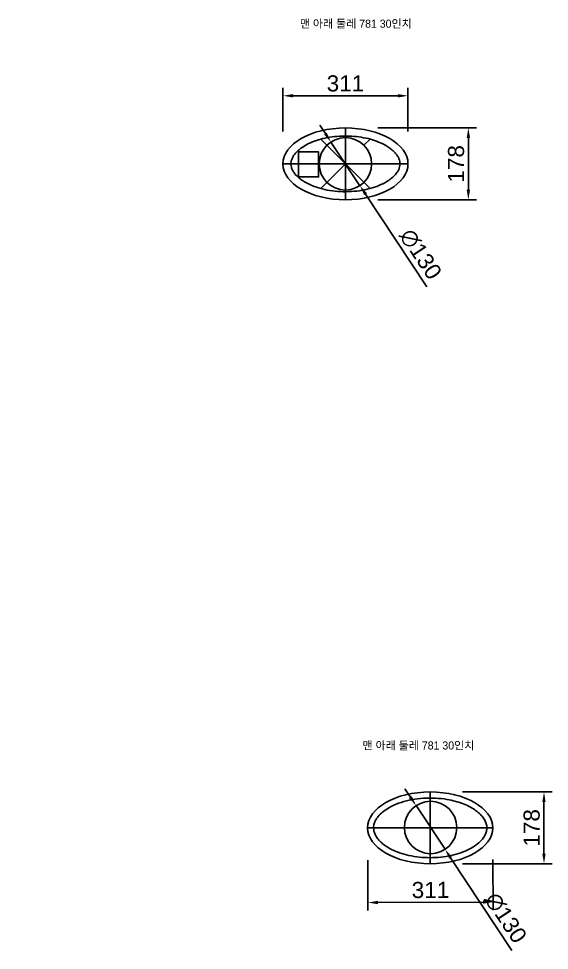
# Model space of a CAD drawing. Header units: millimetres. Extents: x -281 to 18273, y 674 to 20387.
# Drawn here: x 8669 to 9986, y 767 to 3079 of the extents above; entities that cross this region are included whole.
import ezdxf

# ---------------------------------------------------------------- set-up
doc = ezdxf.new("R2010")
doc.units = ezdxf.units.MM
doc.header["$PDMODE"] = 35
doc.header["$PDSIZE"] = 5
doc.layers.add('도면층1', color=70, linetype='Continuous')
doc.layers.add('도면층4', color=50, linetype='Continuous')
doc.styles.get("Standard").update_dxf_attribs({"font": 'arial.ttf'})
doc.dimstyles.new('이연주', dxfattribs={"dimscale": 10, "dimtxt": 4, "dimasz": 2.5, "dimexe": 2, "dimexo": 8, "dimgap": 1, "dimtad": 1, "dimdec": 0, "dimtxsty": 'Standard', "dimcen": 0, "dimclrd": 1, "dimclre": 1, "dimclrt": 2, "dimadec": 0, "dimazin": 0, "dimtfac": 1, "dimtdec": 0, "dimtmove": 0, "dimatfit": 3, "dimfxl": 1, "dimarcsym": 0})

# ---------------------------------------------------------------- blocks, each defined once
blk = doc.blocks.new('*D218')
at = {"color": 1, "lineweight": -2, "transparency": 16777216}
for p, q in [((9324.7, 2798.6), (9324.7, 2907.5)), ((9635.2, 2798.6), (9635.2, 2907.5)), ((9349.7, 2887.5), (9610.2, 2887.5))]:
    blk.add_line(p, q, dxfattribs=at)
at = {"color": 1, "transparency": 16777216}
for points in [[(9349.7, 2891.7), (9349.7, 2883.4), (9324.7, 2887.5)], [(9610.2, 2891.7), (9610.2, 2883.4), (9635.2, 2887.5)]]:
    blk.add_solid(points, dxfattribs=at)
at = {"layer": 'Defpoints', "color": 0, "transparency": 16777216}
for p in [(9635.2, 2887.5), (9324.7, 2718.6), (9635.2, 2718.6)]:
    blk.add_point(p, dxfattribs=at)
at = {"color": 2, "transparency": 16777216, "insert": (9480, 2918), "char_height": 40, "attachment_point": 5}
blk.add_mtext('311', dxfattribs=at)
blk = doc.blocks.new('*D219')
at = {"color": 1, "lineweight": -2, "transparency": 16777216}
for p, q in [((9560, 2807.7), (9805, 2807.7)), ((9785, 2782.7), (9785, 2654.5)), ((9560, 2629.5), (9805, 2629.5))]:
    blk.add_line(p, q, dxfattribs=at)
at = {"color": 1, "transparency": 16777216}
for points in [[(9780.8, 2782.7), (9789.2, 2782.7), (9785, 2807.7)], [(9780.8, 2654.5), (9789.2, 2654.5), (9785, 2629.5)]]:
    blk.add_solid(points, dxfattribs=at)
at = {"layer": 'Defpoints', "color": 0, "transparency": 16777216}
for p in [(9480, 2807.7), (9480, 2629.5), (9785, 2629.5)]:
    blk.add_point(p, dxfattribs=at)
at = {"color": 2, "transparency": 16777216, "insert": (9754.6, 2718.6), "char_height": 40, "attachment_point": 5, "rotation": 90}
blk.add_mtext('178', dxfattribs=at)
blk = doc.blocks.new('*D221')
at = {"color": 1, "lineweight": -2, "transparency": 16777216}
for p, q in [((9430.3, 2793.6), (9416.5, 2814.5)), ((9444.1, 2772.8), (9515.9, 2664.4)), ((9682, 2413.7), (9529.7, 2643.6))]:
    blk.add_line(p, q, dxfattribs=at)
at = {"color": 1, "transparency": 16777216}
for points in [[(9433.7, 2795.9), (9426.8, 2791.3), (9444.1, 2772.8)], [(9533.2, 2645.9), (9526.2, 2641.3), (9515.9, 2664.4)]]:
    blk.add_solid(points, dxfattribs=at)
at = {"layer": 'Defpoints', "color": 0, "transparency": 16777216}
for p in [(9444.1, 2772.8), (9515.9, 2664.4)]:
    blk.add_point(p, dxfattribs=at)
at = {"color": 2, "transparency": 16777216, "insert": (9666.4, 2494.4), "char_height": 40, "attachment_point": 5, "rotation": 303.5289}
blk.add_mtext('∅130', dxfattribs=at)
blk = doc.blocks.new('*D222')
at = {"color": 1, "lineweight": -2, "transparency": 16777216}
for p, q in [((13123.3, 2774.9), (13111.4, 2796.8)), ((13135.3, 2752.9), (13197.5, 2638.8)), ((13312.8, 2427), (13209.5, 2616.8)), ((9770.3, 1160), (9992.7, 1160)), ((9972.7, 1135), (9972.7, 1007)), ((9770.3, 982), (9992.7, 982))]:
    blk.add_line(p, q, dxfattribs=at)
at = {"color": 1, "transparency": 16777216}
for points in [[(13127, 2776.9), (13119.7, 2772.9), (13135.3, 2752.9)], [(13213.1, 2618.8), (13205.8, 2614.8), (13197.5, 2638.8)], [(9968.5, 1135), (9976.8, 1135), (9972.7, 1160)], [(9968.5, 1007), (9976.8, 1007), (9972.7, 982)]]:
    blk.add_solid(points, dxfattribs=at)
at = {"layer": 'Defpoints', "color": 0, "transparency": 16777216}
for p in [(13135.3, 2752.9), (13197.5, 2638.8), (9690.3, 1160), (9690.3, 982), (9972.7, 982)]:
    blk.add_point(p, dxfattribs=at)
at = {"color": 2, "transparency": 16777216, "char_height": 40, "attachment_point": 5}
for s, insert, rotation in [('∅130', (13304.2, 2508.8), 298.5804), ('178', (9942.2, 1071), 90)]:
    blk.add_mtext(s, dxfattribs=dict(at, insert=insert, rotation=rotation))
blk = doc.blocks.new('*D223')
at = {"color": 1, "lineweight": -2, "transparency": 16777216}
for p, q in [((12503.2, 2763.1), (12491.4, 2785.1)), ((12514.9, 2741), (12585.7, 2608.8)), ((12698.2, 2398.1), (12597.4, 2586.7)), ((9535.2, 990.7), (9535.7, 865.6)), ((9846.1, 992.1), (9846.7, 867)), ((9821.6, 886.9), (9560.6, 885.7))]:
    blk.add_line(p, q, dxfattribs=at)
at = {"color": 1, "transparency": 16777216}
for points in [[(12506.8, 2765.1), (12499.5, 2761.1), (12514.9, 2741)], [(12601.1, 2588.7), (12593.8, 2584.7), (12585.7, 2608.8)], [(9560.6, 889.9), (9560.7, 881.5), (9535.6, 885.6)], [(9821.6, 891), (9821.6, 882.7), (9846.6, 887)]]:
    blk.add_solid(points, dxfattribs=at)
at = {"layer": 'Defpoints', "color": 0, "transparency": 16777216}
for p in [(12514.9, 2741), (12585.7, 2608.8), (9534.8, 1070.7), (9845.8, 1072.1), (9535.6, 885.6)]:
    blk.add_point(p, dxfattribs=at)
at = {"color": 2, "transparency": 16777216, "char_height": 40, "attachment_point": 5}
for s, insert, rotation in [('∅150', (12690.3, 2479.9), 298.1252), ('311', (9691, 916.7), 0.2589)]:
    blk.add_mtext(s, dxfattribs=dict(at, insert=insert, rotation=rotation))
blk = doc.blocks.new('*D235')
at = {"color": 1, "lineweight": -2, "transparency": 16777216}
for p, q in [((274.9, 2767.5), (274.9, 2876.4)), ((596, 2767.5), (596, 2876.4)), ((299.9, 2856.4), (571, 2856.4)), ((13423.5, 1167.5), (13640.2, 1167.5)), ((13620.2, 1142.5), (13620.2, 1019.7)), ((13423.5, 994.7), (13640.2, 994.7))]:
    blk.add_line(p, q, dxfattribs=at)
at = {"color": 1, "transparency": 16777216}
for points in [[(299.9, 2860.6), (299.9, 2852.2), (274.9, 2856.4)], [(571, 2860.6), (571, 2852.2), (596, 2856.4)], [(13616, 1142.5), (13624.3, 1142.5), (13620.2, 1167.5)], [(13616, 1019.7), (13624.3, 1019.7), (13620.2, 994.7)]]:
    blk.add_solid(points, dxfattribs=at)
at = {"layer": 'Defpoints', "color": 0, "transparency": 16777216}
for p in [(596, 2856.4), (274.9, 2687.5), (596, 2687.5), (13343.5, 1167.5), (13343.5, 994.7), (13620.2, 994.7)]:
    blk.add_point(p, dxfattribs=at)
at = {"color": 2, "transparency": 16777216, "insert": (435.4, 2886.8), "char_height": 40, "attachment_point": 5}
blk.add_mtext('321', dxfattribs=at)
at = {"color": 2, "transparency": 16777216, "insert": (13589.7, 1081.1), "char_height": 40, "attachment_point": 5, "rotation": 90}
blk.add_mtext('173', dxfattribs=at)
blk = doc.blocks.new('*D244')
at = {"color": 1, "lineweight": -2, "transparency": 16777216}
for p, q in [((-57.2, 2794.7), (136.8, 2794.7)), ((116.8, 2625.8), (116.8, 2769.7)), ((-57.2, 2600.8), (136.8, 2600.8)), ((10354.7, 1165.9), (10342.8, 1187.9)), ((10366.5, 1143.9), (10437.5, 1011.7)), ((10547.5, 806.9), (10449.3, 989.7))]:
    blk.add_line(p, q, dxfattribs=at)
at = {"color": 1, "transparency": 16777216}
for points in [[(112.6, 2769.7), (121, 2769.7), (116.8, 2794.7)], [(112.6, 2625.8), (121, 2625.8), (116.8, 2600.8)], [(10358.3, 1167.9), (10351, 1163.9), (10366.5, 1143.9)], [(10453, 991.7), (10445.6, 987.7), (10437.5, 1011.7)]]:
    blk.add_solid(points, dxfattribs=at)
at = {"layer": 'Defpoints', "color": 0, "transparency": 16777216}
for p in [(-137.2, 2794.7), (116.8, 2794.7), (-137.2, 2600.8), (10366.5, 1143.9), (10437.5, 1011.7)]:
    blk.add_point(p, dxfattribs=at)
at = {"color": 2, "transparency": 16777216, "char_height": 40, "attachment_point": 5}
for s, insert, rotation in [('194', (86.4, 2697.7), 90), ('∅150', (10539.4, 888.7), 298.2486)]:
    blk.add_mtext(s, dxfattribs=dict(at, insert=insert, rotation=rotation))
blk = doc.blocks.new('*D245')
at = {"color": 1, "lineweight": -2, "transparency": 16777216}
for p, q in [((-281.3, 2777.7), (-281.3, 2991.3)), ((6.8, 2777.7), (6.8, 2991.3)), ((-18.2, 2971.3), (-256.3, 2971.3)), ((11012.6, 1164), (10999.7, 1185.5)), ((11025.4, 1142.6), (11087, 1039.6)), ((11232.6, 796), (11099.8, 1018.1))]:
    blk.add_line(p, q, dxfattribs=at)
at = {"color": 1, "transparency": 16777216}
for points in [[(-256.3, 2975.5), (-256.3, 2967.1), (-281.3, 2971.3)], [(-18.2, 2975.5), (-18.2, 2967.1), (6.8, 2971.3)], [(11016.1, 1166.2), (11009, 1161.9), (11025.4, 1142.6)], [(11103.4, 1020.3), (11096.2, 1016), (11087, 1039.6)]]:
    blk.add_solid(points, dxfattribs=at)
at = {"layer": 'Defpoints', "color": 0, "transparency": 16777216}
for p in [(-281.3, 2971.3), (-281.3, 2697.7), (6.8, 2697.7), (11025.4, 1142.6), (11087, 1039.6)]:
    blk.add_point(p, dxfattribs=at)
at = {"color": 2, "transparency": 16777216, "insert": (-137.2, 3001.7), "char_height": 40, "attachment_point": 5}
blk.add_mtext('288', dxfattribs=at)
at = {"color": 2, "transparency": 16777216, "insert": (11220.7, 877.3), "char_height": 40, "attachment_point": 5, "rotation": 300.8736}
blk.add_mtext('∅120', dxfattribs=at)
blk = doc.blocks.new('*D243')
at = {"color": 1, "lineweight": -2, "transparency": 16777216}
for p, q in [((9641.5, 1146.9), (9627.7, 1167.7)), ((9655.3, 1126.1), (9727.1, 1017.7)), ((9893.2, 767), (9740.9, 996.8))]:
    blk.add_line(p, q, dxfattribs=at)
at = {"color": 1, "transparency": 16777216}
for points in [[(9645, 1149.2), (9638, 1144.6), (9655.3, 1126.1)], [(9744.4, 999.1), (9737.4, 994.5), (9727.1, 1017.7)]]:
    blk.add_solid(points, dxfattribs=at)
at = {"layer": 'Defpoints', "color": 0, "transparency": 16777216}
for p in [(9655.3, 1126.1), (9727.1, 1017.7)]:
    blk.add_point(p, dxfattribs=at)
at = {"color": 2, "transparency": 16777216, "insert": (9877.6, 847.7), "char_height": 40, "attachment_point": 5, "rotation": 303.5289}
blk.add_mtext('∅130', dxfattribs=at)

msp = doc.modelspace()

# ---------------------------------------------------------------- linework, layer by layer
for p, q in [((9480, 2807.7), (9480, 2629.5)), ((9324.7, 2718.6), (9635.2, 2718.6)), ((9690.3, 982), (9690.3, 1160)), ((9534.8, 1071), (9845.8, 1071))]:
    msp.add_line(p, q)
msp.add_lwpolyline([(9363.3, 2748.2), (9413.3, 2748.2), (9413.3, 2686.2), (9363.3, 2686.2)], close=True)
for centre, major_axis, ratio in [((9480, 2718.6), (155.2, 0), 0.573913), ((9690.3, 1071), (-155.5, 0), 0.572347)]:
    msp.add_ellipse(centre, major_axis=major_axis, ratio=ratio)
for points, knots in [([(9615.2, 2718.6), (9615.2, 2720.6), (9615, 2722.7), (9614.2, 2726.8), (9613.6, 2728.9), (9611.9, 2733.2), (9610.8, 2735.4), (9608.1, 2739.8), (9606.5, 2742.1), (9602.7, 2746.7), (9600.5, 2748.9), (9595.5, 2753.5), (9592.8, 2755.7), (9586.7, 2760.1), (9583.4, 2762.2), (9574.5, 2767.3), (9568.6, 2770.2), (9555.8, 2775.4), (9549, 2777.7), (9534.5, 2781.7), (9527, 2783.3), (9511.4, 2785.8), (9503.4, 2786.7), (9487.3, 2787.7), (9479.1, 2787.8), (9462.8, 2787.3), (9454.8, 2786.6), (9439, 2784.4), (9431.3, 2783), (9416.6, 2779.4), (9409.5, 2777.2), (9396.2, 2772.3), (9390, 2769.6), (9378.7, 2763.6), (9373.6, 2760.4), (9364.7, 2753.8), (9360.8, 2750.3), (9355.2, 2744.3), (9353.1, 2741.6), (9349.7, 2736.4), (9348.4, 2733.9), (9346.3, 2728.9), (9345.6, 2726.5), (9344.8, 2721.8), (9344.7, 2719.5), (9344.9, 2714.8), (9345.3, 2712.4), (9346.6, 2707.6), (9347.5, 2705.1), (9350.1, 2700.1), (9351.8, 2697.5), (9355.8, 2692.2), (9358.2, 2689.6), (9363.7, 2684.4), (9366.8, 2681.8), (9373.8, 2676.8), (9377.6, 2674.3), (9386, 2669.7), (9390.5, 2667.5), (9400, 2663.4), (9405.1, 2661.6), (9418, 2657.4), (9426.2, 2655.3), (9443.3, 2652.1), (9452.1, 2650.9), (9470, 2649.5), (9479.1, 2649.3), (9497.2, 2649.9), (9506.1, 2650.7), (9523.6, 2653.2), (9532.1, 2655), (9548.2, 2659.3), (9555.9, 2661.8), (9570, 2667.7), (9576.5, 2670.9), (9586.9, 2677.2), (9591, 2680.1), (9598.3, 2686.2), (9601.5, 2689.2), (9606.7, 2695.4), (9608.9, 2698.4), (9611.8, 2703.7), (9612.8, 2706), (9614.3, 2710.5), (9614.8, 2712.7), (9615.2, 2716.2), (9615.2, 2717.4), (9615.2, 2718.6)], [0, 0, 0, 0, 0.11208, 0.11208, 0.22416, 0.22416, 0.336239, 0.336239, 0.448319, 0.448319, 0.560399, 0.560399, 0.672479, 0.672479, 0.784558, 0.784558, 0.954359, 0.954359, 1.124159, 1.124159, 1.29396, 1.29396, 1.46376, 1.46376, 1.63356, 1.63356, 1.803361, 1.803361, 1.973161, 1.973161, 2.142961, 2.142961, 2.312762, 2.312762, 2.482562, 2.482562, 2.652363, 2.652363, 2.781553, 2.781553, 2.910743, 2.910743, 3.039934, 3.039934, 3.169124, 3.169124, 3.298314, 3.298314, 3.427505, 3.427505, 3.556695, 3.556695, 3.685886, 3.685886, 3.815076, 3.815076, 3.944266, 3.944266, 4.073457, 4.073457, 4.202647, 4.202647, 4.391469, 4.391469, 4.580291, 4.580291, 4.769113, 4.769113, 4.957935, 4.957935, 5.146757, 5.146757, 5.335579, 5.335579, 5.524402, 5.524402, 5.675231, 5.675231, 5.826061, 5.826061, 5.97689, 5.97689, 6.096064, 6.096064, 6.215238, 6.215238, 6.283185, 6.283185, 6.283185, 6.283185]), ([(9549.8, 1071), (9549.8, 1068.3), (9550.1, 1065.7), (9551.3, 1060.3), (9552.2, 1057.6), (9554.6, 1052.2), (9556.2, 1049.4), (9560, 1043.9), (9562.3, 1041.1), (9567.6, 1035.6), (9570.6, 1032.9), (9577.3, 1027.6), (9581, 1025.1), (9589.1, 1020.2), (9593.4, 1017.9), (9604.7, 1012.6), (9611.9, 1009.8), (9627.3, 1004.9), (9635.5, 1002.9), (9652.4, 999.7), (9661.1, 998.5), (9678.8, 997.1), (9687.8, 996.8), (9705.7, 997.3), (9714.6, 998), (9732, 1000.3), (9740.5, 1001.9), (9756.7, 1005.9), (9764.5, 1008.3), (9779, 1013.9), (9785.7, 1017.1), (9797.9, 1023.9), (9803.3, 1027.6), (9811.8, 1034.5), (9815.1, 1037.6), (9820.7, 1044), (9823, 1047.2), (9826.7, 1053.6), (9828.1, 1056.8), (9830, 1063), (9830.6, 1066.1), (9830.9, 1072.2), (9830.7, 1075.2), (9829.4, 1081.4), (9828.4, 1084.5), (9825.4, 1090.8), (9823.5, 1094), (9818.6, 1100.4), (9815.7, 1103.6), (9809, 1109.9), (9805.1, 1112.9), (9796.5, 1118.8), (9791.8, 1121.6), (9781.6, 1126.8), (9776.1, 1129.2), (9764.4, 1133.6), (9758.2, 1135.5), (9745.4, 1138.9), (9738.8, 1140.3), (9722.6, 1143.1), (9712.9, 1144.2), (9693.3, 1145.1), (9683.4, 1145.1), (9663.8, 1143.8), (9654.2, 1142.6), (9635.6, 1139.1), (9626.6, 1136.8), (9609.8, 1131.4), (9601.9, 1128.2), (9589, 1121.7), (9583.6, 1118.6), (9574.1, 1111.9), (9569.9, 1108.4), (9562.7, 1101.3), (9559.7, 1097.7), (9555.4, 1091.2), (9553.9, 1088.4), (9551.6, 1082.8), (9550.8, 1080.1), (9550, 1075.2), (9549.8, 1073.1), (9549.8, 1071)], [0, 0, 0, 0, 0.126171, 0.126171, 0.252343, 0.252343, 0.378514, 0.378514, 0.504685, 0.504685, 0.630857, 0.630857, 0.757028, 0.757028, 0.883199, 0.883199, 1.066082, 1.066082, 1.248964, 1.248964, 1.431847, 1.431847, 1.61473, 1.61473, 1.797612, 1.797612, 1.980495, 1.980495, 2.163378, 2.163378, 2.34626, 2.34626, 2.529143, 2.529143, 2.674913, 2.674913, 2.820682, 2.820682, 2.966452, 2.966452, 3.112222, 3.112222, 3.257992, 3.257992, 3.403762, 3.403762, 3.549531, 3.549531, 3.695301, 3.695301, 3.841071, 3.841071, 3.986841, 3.986841, 4.132611, 4.132611, 4.27838, 4.27838, 4.42415, 4.42415, 4.625208, 4.625208, 4.826265, 4.826265, 5.027323, 5.027323, 5.22838, 5.22838, 5.429438, 5.429438, 5.594017, 5.594017, 5.758596, 5.758596, 5.923175, 5.923175, 6.052572, 6.052572, 6.18197, 6.18197, 6.283185, 6.283185, 6.283185, 6.283185])]:
    msp.add_open_spline(points, degree=3, knots=knots)
at = {"layer": '도면층1'}
for centre in [(9480, 2718.6), (9691.2, 1071.9)]:
    msp.add_circle(centre, 65, dxfattribs=at)
at = {"layer": '도면층4'}
for p, q in [((9418.8, 2779.8), (9541.2, 2657.4)), ((9525.9, 2764.6), (9541.2, 2779.8)), ((9418.8, 2657.4), (9480, 2718.6))]:
    msp.add_line(p, q, dxfattribs=at)

# ---------------------------------------------------------------- texts
at = {"color": 2, "char_height": 20, "attachment_point": 1}
for insert in [(9366.9, 3076.4), (9522.3, 1285.4)]:
    msp.add_mtext_dynamic_manual_height_columns('{\\fGulim|b0|i0|c129|p50;맨 아래 둘레 781 30인치}', width=370.837, gutter_width=12.5, heights=[0], dxfattribs=dict(at, insert=insert))

# ---------------------------------------------------------------- dimensions: what is measured, and where the dimension line sits
dim = msp.add_linear_dim(base=(-281.3, 2971.3), p1=(6.8, 2697.7), p2=(-281.3, 2697.7), angle=180, dimstyle='이연주')
dim.commit()
dim.dimension.update_dxf_attribs({"geometry": '*D245', "text_midpoint": (-137.2, 2971.3), "dimtype": 160})
for p1, p2, picture, middle in [((11025.4, 1142.6), (11087, 1039.6), '*D245', (11193.7, 861.1)), ((9444.1, 2772.8), (9515.9, 2664.4), '*D221', (9640.1, 2477)), ((10366.5, 1143.9), (10437.5, 1011.7), '*D244', (10511.6, 873.7)), ((12514.9, 2741), (12585.7, 2608.8), '*D223', (12662.5, 2465)), ((13135.3, 2752.9), (13197.5, 2638.8), '*D222', (13276.5, 2493.7)), ((9655.3, 1126.1), (9727.1, 1017.7), '*D243', (9851.3, 830.2))]:
    dim = msp.add_diameter_dim_2p(p1=p1, p2=p2, dimstyle='이연주')
    dim.commit()
    dim.dimension.update_dxf_attribs({"geometry": picture, "text_midpoint": middle, "dimtype": 163})
for base, p1, p2, picture, middle in [((9635.2335294, 2887.5269062), (9324.7335294, 2718.6088342), (9635.2335294, 2718.6088342), '*D218', (9479.9835294, 2887.5269062)), ((596, 2856.4), (274.9, 2687.5), (596, 2687.5), '*D235', (435.4, 2856.4))]:
    dim = msp.add_linear_dim(base=base, p1=p1, p2=p2, dimstyle='이연주')
    dim.commit()
    dim.dimension.update_dxf_attribs({"geometry": picture, "text_midpoint": middle, "dimtype": 160})
for base, p1, p2, picture, middle in [((13620.2, 994.7), (13343.5, 1167.5), (13343.5, 994.7), '*D235', (13589.7, 1081.1)), ((9785, 2629.5), (9480, 2807.7), (9480, 2629.5), '*D219', (9754.6, 2718.6)), ((116.8, 2794.7), (-137.2, 2600.8), (-137.2, 2794.7), '*D244', (86.4, 2697.7)), ((9972.7, 982), (9690.3, 1160), (9690.3, 982), '*D222', (9942.2, 1071))]:
    dim = msp.add_linear_dim(base=base, p1=p1, p2=p2, angle=90, dimstyle='이연주')
    dim.commit()
    dim.dimension.update_dxf_attribs({"geometry": picture, "text_midpoint": middle})
dim = msp.add_aligned_dim(p1=(9845.8, 1072.1), p2=(9534.8, 1070.7), distance=185.2, dimstyle='이연주')
dim.commit()
dim.dimension.update_dxf_attribs({"geometry": '*D223', "text_midpoint": (9691, 916.7)})

doc.saveas('drawing.dxf')
